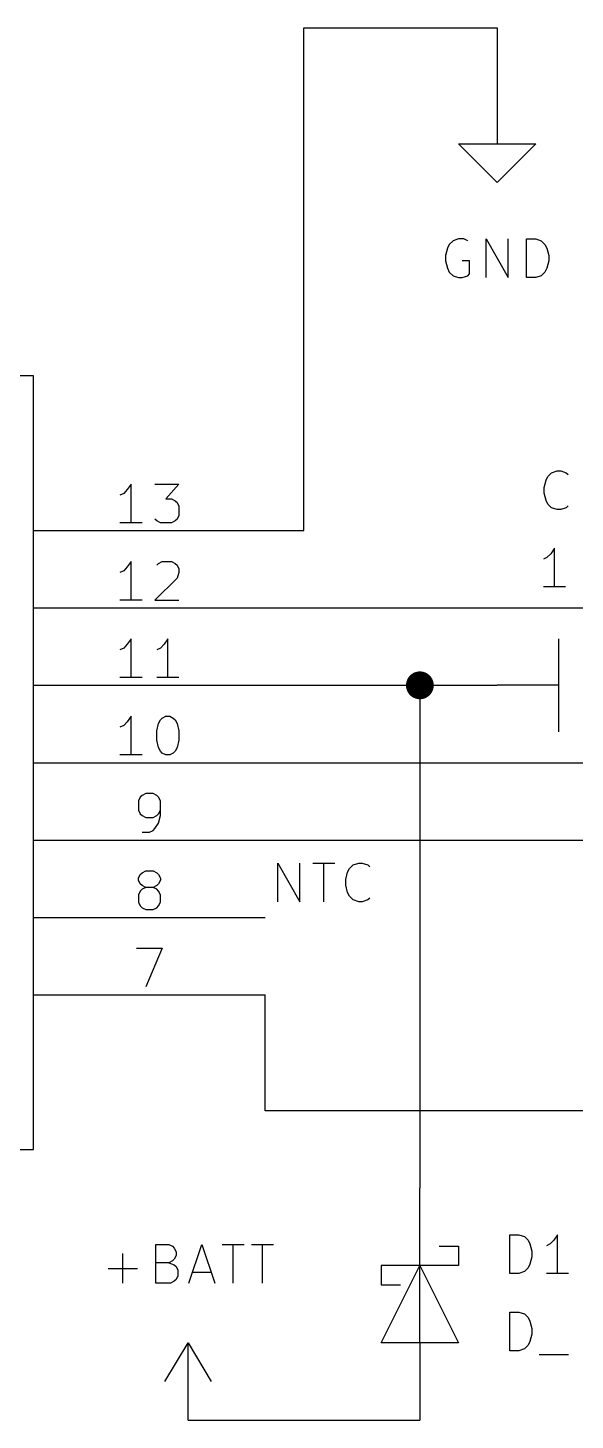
# Model space of a CAD drawing. Extents: x 0.4 to 11.3, y -7.9 to -0.4.
# Drawn here: x 7.093 to 7.801, y -3.5 to -1.7 of the extents above; entities that cross this region are included whole.
import ezdxf

# ---------------------------------------------------------------- set-up
doc = ezdxf.new("R2010")
doc.units = 0
doc.header["$MEASUREMENT"] = 0
for name, color, linetype in [('BLACK', 7, 'CONTINUOUS'), ('CYAN2', 4, 'CONTINUOUS'), ('GREEN2', 3, 'CONTINUOUS'), ('RED2', 1, 'CONTINUOUS')]:
    doc.layers.add(name, color=color, linetype=linetype)

msp = doc.modelspace()

# ---------------------------------------------------------------- linework, layer by layer
at = {"layer": 'BLACK', "linetype": 'CONTINUOUS'}
for p, q in [((7.416, -2.8298), (7.416, -2.7798)), ((7.416, -2.7798), (7.4446, -2.8298)), ((7.4446, -2.8298), (7.4446, -2.7798)), ((7.4613, -2.7798), (7.4898, -2.7798)), ((7.4755, -2.8298), (7.4755, -2.7798)), ((7.5065, -2.7917), (7.5089, -2.7869)), ((7.5089, -2.7869), (7.5136, -2.7822)), ((7.5136, -2.7822), (7.5208, -2.7798)), ((7.5208, -2.7798), (7.5255, -2.7798)), ((7.5255, -2.7798), (7.5327, -2.7822)), ((7.5327, -2.7822), (7.5351, -2.7846)), ((7.5041, -2.8012), (7.5065, -2.7917)), ((7.5041, -2.8084), (7.5041, -2.8012)), ((7.5065, -2.8179), (7.5041, -2.8084)), ((7.5089, -2.8227), (7.5065, -2.8179)), ((7.5136, -2.8274), (7.5089, -2.8227)), ((7.5351, -2.825), (7.5327, -2.8274)), ((7.5208, -2.8298), (7.5136, -2.8274)), ((7.5255, -2.8298), (7.5208, -2.8298)), ((7.5327, -2.8274), (7.5255, -2.8298))]:
    msp.add_line(p, q, dxfattribs=at)
at = {"layer": 'CYAN2', "linetype": 'CONTINUOUS'}
for p, q in [((7.6381, -1.9799), (7.6357, -1.9847)), ((7.6429, -1.9752), (7.6381, -1.9799)), ((7.65, -1.9728), (7.6429, -1.9752)), ((7.6571, -1.9728), (7.65, -1.9728)), ((7.6619, -1.9752), (7.6571, -1.9728)), ((7.6857, -2.0228), (7.6857, -1.9728)), ((7.6857, -1.9728), (7.7143, -2.0228)), ((7.7143, -2.0228), (7.7143, -1.9728)), ((7.7381, -2.0228), (7.7381, -1.9728)), ((7.7381, -1.9728), (7.75, -1.9728)), ((7.75, -1.9728), (7.7571, -1.9752)), ((7.7571, -1.9752), (7.7619, -1.9799)), ((7.7619, -1.9799), (7.7643, -1.9847)), ((7.6357, -1.9847), (7.6333, -1.9942)), ((7.6333, -1.9942), (7.6333, -2.0014)), ((7.7643, -1.9847), (7.7667, -1.9942)), ((7.7667, -1.9942), (7.7667, -2.0014)), ((7.6333, -2.0014), (7.6357, -2.0109)), ((7.6357, -2.0109), (7.6381, -2.0157)), ((7.6381, -2.0157), (7.6429, -2.0204)), ((7.6643, -2.0014), (7.6548, -2.0014)), ((7.6643, -2.018), (7.6643, -2.0014)), ((7.7619, -2.0157), (7.7571, -2.0204)), ((7.7643, -2.0109), (7.7619, -2.0157)), ((7.7667, -2.0014), (7.7643, -2.0109)), ((7.6429, -2.0204), (7.65, -2.0228)), ((7.65, -2.0228), (7.6548, -2.0228)), ((7.6548, -2.0228), (7.6619, -2.0204)), ((7.6619, -2.0204), (7.6643, -2.018)), ((7.75, -2.0228), (7.7381, -2.0228)), ((7.7571, -2.0204), (7.75, -2.0228)), ((7.761, -2.2942), (7.7633, -2.2847)), ((7.7633, -2.2847), (7.7657, -2.2799)), ((7.7657, -2.2799), (7.7705, -2.2752)), ((7.7705, -2.2752), (7.7776, -2.2728)), ((7.7776, -2.2728), (7.7824, -2.2728)), ((7.7824, -2.2728), (7.7895, -2.2752)), ((7.7895, -2.2752), (7.7919, -2.2776)), ((7.761, -2.3014), (7.761, -2.2942)), ((7.7633, -2.3109), (7.761, -2.3014)), ((7.7657, -2.3157), (7.7633, -2.3109)), ((7.7705, -2.3204), (7.7657, -2.3157)), ((7.7776, -2.3228), (7.7705, -2.3204)), ((7.7895, -2.3204), (7.7824, -2.3228)), ((7.7919, -2.318), (7.7895, -2.3204)), ((7.7824, -2.3228), (7.7776, -2.3228)), ((7.7741, -2.3728), (7.7693, -2.3799)), ((7.7741, -2.4228), (7.7741, -2.3728)), ((7.7645, -2.3847), (7.7598, -2.3871)), ((7.7693, -2.3799), (7.7645, -2.3847)), ((7.7883, -2.4228), (7.7598, -2.4228)), ((7.2583, -3.3228), (7.2583, -3.2728)), ((7.2583, -3.2728), (7.275, -3.2728)), ((7.275, -3.2728), (7.2798, -3.2752)), ((7.2798, -3.2752), (7.2821, -3.2776)), ((7.3012, -3.3228), (7.3179, -3.2728)), ((7.3179, -3.2728), (7.3345, -3.3228)), ((7.344, -3.2728), (7.3726, -3.2728)), ((7.3583, -3.3228), (7.3583, -3.2728)), ((7.3821, -3.2728), (7.4107, -3.2728)), ((7.3964, -3.3228), (7.3964, -3.2728)), ((7.7163, -3.3103), (7.7163, -3.2603)), ((7.7163, -3.2603), (7.7282, -3.2603)), ((7.7282, -3.2603), (7.7353, -3.2627)), ((7.7353, -3.2627), (7.7401, -3.2674)), ((7.7401, -3.2674), (7.7425, -3.2722)), ((7.7425, -3.2722), (7.7449, -3.2817)), ((7.7687, -3.2722), (7.7639, -3.2746)), ((7.7734, -3.2674), (7.7687, -3.2722)), ((7.7782, -3.2603), (7.7734, -3.2674)), ((7.7782, -3.3103), (7.7782, -3.2603)), ((7.2155, -3.3228), (7.2155, -3.2847)), ((7.2821, -3.2919), (7.2798, -3.2942)), ((7.2821, -3.2776), (7.2845, -3.2823)), ((7.2845, -3.2871), (7.2821, -3.2919)), ((7.2845, -3.2823), (7.2845, -3.2871)), ((7.7449, -3.2889), (7.7425, -3.2984)), ((7.7449, -3.2817), (7.7449, -3.2889)), ((7.1964, -3.3038), (7.2345, -3.3038)), ((7.275, -3.2966), (7.2583, -3.2966)), ((7.2798, -3.2942), (7.275, -3.2966)), ((7.275, -3.2966), (7.2821, -3.299)), ((7.2821, -3.299), (7.2845, -3.3014)), ((7.2845, -3.3014), (7.2869, -3.3061)), ((7.2869, -3.3061), (7.2869, -3.3133)), ((7.306, -3.3085), (7.3298, -3.3085)), ((7.7282, -3.3103), (7.7163, -3.3103)), ((7.7353, -3.3079), (7.7282, -3.3103)), ((7.7401, -3.3032), (7.7353, -3.3079)), ((7.7425, -3.2984), (7.7401, -3.3032)), ((7.7925, -3.3103), (7.7639, -3.3103)), ((7.2774, -3.3228), (7.2583, -3.3228)), ((7.2821, -3.3204), (7.2774, -3.3228)), ((7.2845, -3.318), (7.2821, -3.3204)), ((7.2869, -3.3133), (7.2845, -3.318)), ((7.7163, -3.4103), (7.7163, -3.3603)), ((7.7163, -3.3603), (7.7282, -3.3603)), ((7.7282, -3.3603), (7.7353, -3.3627)), ((7.7353, -3.3627), (7.7401, -3.3674)), ((7.7401, -3.3674), (7.7425, -3.3722)), ((7.7425, -3.3722), (7.7449, -3.3817)), ((7.7449, -3.3817), (7.7449, -3.3889)), ((7.7425, -3.3984), (7.7401, -3.4032)), ((7.7449, -3.3889), (7.7425, -3.3984)), ((7.7282, -3.4103), (7.7163, -3.4103)), ((7.7353, -3.4079), (7.7282, -3.4103)), ((7.7401, -3.4032), (7.7353, -3.4079)), ((7.7544, -3.4151), (7.7925, -3.4151))]:
    msp.add_line(p, q, dxfattribs=at)
at = {"layer": 'GREEN2', "linetype": 'CONTINUOUS'}
for p, q in [((7.45, -2.35), (7.45, -1.7)), ((7.45, -1.7), (7.7, -1.7)), ((7.7, -1.7), (7.7, -1.8)), ((7.4, -2.35), (7.45, -2.35)), ((7.4, -2.45), (8, -2.45)), ((7.4, -2.55), (7.6, -2.55)), ((7.6, -2.55), (7.7, -2.55)), ((7.6, -2.55), (7.6, -3.2)), ((7.4, -2.65), (8.5, -2.65)), ((7.4, -2.75), (8.75, -2.75)), ((7.4, -3.1), (7.4, -2.95)), ((7.8, -3.1), (7.4, -3.1)), ((7.3, -3.5), (7.6, -3.5))]:
    msp.add_line(p, q, dxfattribs=at)
at = {"layer": 'GREEN2', "const_width": 0.018}
msp.add_lwpolyline([(7.591, -2.55, 1), (7.609, -2.55, 1)], format="xyb", close=True, dxfattribs=at)
at = {"layer": 'RED2', "linetype": 'CONTINUOUS'}
for p, q in [((7.7, -1.8), (7.7, -1.85)), ((7.7, -1.9), (7.65, -1.85)), ((7.65, -1.85), (7.7, -1.85)), ((7.7, -1.85), (7.75, -1.85)), ((7.75, -1.85), (7.7, -1.9)), ((7.1, -2.15), (4.9, -2.15)), ((7.1, -3.15), (7.1, -2.15)), ((7.2167, -2.3018), (7.2119, -2.3042)), ((7.2167, -2.3018), (7.2119, -2.3042)), ((7.2214, -2.297), (7.2167, -2.3018)), ((7.2214, -2.297), (7.2167, -2.3018)), ((7.2262, -2.2899), (7.2214, -2.297)), ((7.2262, -2.2899), (7.2214, -2.297)), ((7.2262, -2.3399), (7.2262, -2.2899)), ((7.2262, -2.3399), (7.2262, -2.2899)), ((7.2571, -2.2899), (7.2881, -2.2899)), ((7.2571, -2.2899), (7.2881, -2.2899)), ((7.2881, -2.2899), (7.2714, -2.3089)), ((7.2881, -2.2899), (7.2714, -2.3089)), ((7.2714, -2.3089), (7.2786, -2.3089)), ((7.2714, -2.3089), (7.2786, -2.3089)), ((7.2786, -2.3089), (7.2833, -2.3113)), ((7.2786, -2.3089), (7.2833, -2.3113)), ((7.2833, -2.3113), (7.2857, -2.3137)), ((7.2833, -2.3113), (7.2857, -2.3137)), ((7.2857, -2.3137), (7.2881, -2.3184)), ((7.2857, -2.3137), (7.2881, -2.3184)), ((7.2881, -2.3184), (7.2881, -2.3304)), ((7.2881, -2.3184), (7.2881, -2.3304)), ((7.2405, -2.3399), (7.2119, -2.3399)), ((7.2405, -2.3399), (7.2119, -2.3399)), ((7.2595, -2.3375), (7.2571, -2.3351)), ((7.2595, -2.3375), (7.2571, -2.3351)), ((7.2643, -2.3399), (7.2595, -2.3375)), ((7.2643, -2.3399), (7.2595, -2.3375)), ((7.2786, -2.3399), (7.2643, -2.3399)), ((7.2786, -2.3399), (7.2643, -2.3399)), ((7.2833, -2.3375), (7.2786, -2.3399)), ((7.2833, -2.3375), (7.2786, -2.3399)), ((7.2857, -2.3351), (7.2833, -2.3375)), ((7.2857, -2.3351), (7.2833, -2.3375)), ((7.2881, -2.3304), (7.2857, -2.3351)), ((7.2881, -2.3304), (7.2857, -2.3351)), ((7.1, -2.35), (7.4, -2.35)), ((7.1, -2.35), (7.4, -2.35)), ((7.2262, -2.3899), (7.2214, -2.397)), ((7.2262, -2.3899), (7.2214, -2.397)), ((7.2262, -2.4399), (7.2262, -2.3899)), ((7.2262, -2.4399), (7.2262, -2.3899)), ((7.2595, -2.3946), (7.2619, -2.3923)), ((7.2595, -2.3946), (7.2619, -2.3923)), ((7.2619, -2.3923), (7.2667, -2.3899)), ((7.2619, -2.3923), (7.2667, -2.3899)), ((7.2667, -2.3899), (7.2786, -2.3899)), ((7.2667, -2.3899), (7.2786, -2.3899)), ((7.2786, -2.3899), (7.2833, -2.3923)), ((7.2786, -2.3899), (7.2833, -2.3923)), ((7.2833, -2.3923), (7.2857, -2.3946)), ((7.2833, -2.3923), (7.2857, -2.3946)), ((7.2167, -2.4018), (7.2119, -2.4042)), ((7.2167, -2.4018), (7.2119, -2.4042)), ((7.2214, -2.397), (7.2167, -2.4018)), ((7.2214, -2.397), (7.2167, -2.4018)), ((7.2857, -2.4113), (7.2571, -2.4399)), ((7.2857, -2.4113), (7.2571, -2.4399)), ((7.2857, -2.3946), (7.2881, -2.3994)), ((7.2857, -2.3946), (7.2881, -2.3994)), ((7.2881, -2.4042), (7.2857, -2.4113)), ((7.2881, -2.4042), (7.2857, -2.4113)), ((7.2881, -2.3994), (7.2881, -2.4042)), ((7.2881, -2.3994), (7.2881, -2.4042)), ((7.2405, -2.4399), (7.2119, -2.4399)), ((7.2405, -2.4399), (7.2119, -2.4399)), ((7.2571, -2.4399), (7.2881, -2.4399)), ((7.2571, -2.4399), (7.2881, -2.4399)), ((7.1, -2.45), (7.4, -2.45)), ((7.1, -2.45), (7.4, -2.45)), ((7.2167, -2.5018), (7.2119, -2.5042)), ((7.2167, -2.5018), (7.2119, -2.5042)), ((7.2214, -2.497), (7.2167, -2.5018)), ((7.2214, -2.497), (7.2167, -2.5018)), ((7.2262, -2.4899), (7.2214, -2.497)), ((7.2262, -2.4899), (7.2214, -2.497)), ((7.2262, -2.5399), (7.2262, -2.4899)), ((7.2262, -2.5399), (7.2262, -2.4899)), ((7.2643, -2.5018), (7.2595, -2.5042)), ((7.2643, -2.5018), (7.2595, -2.5042)), ((7.269, -2.497), (7.2643, -2.5018)), ((7.269, -2.497), (7.2643, -2.5018)), ((7.2738, -2.4899), (7.269, -2.497)), ((7.2738, -2.4899), (7.269, -2.497)), ((7.2738, -2.5399), (7.2738, -2.4899)), ((7.2738, -2.5399), (7.2738, -2.4899)), ((7.78, -2.61), (7.78, -2.49)), ((7.1, -2.55), (7.4, -2.55)), ((7.1, -2.55), (7.4, -2.55)), ((7.2405, -2.5399), (7.2119, -2.5399)), ((7.2405, -2.5399), (7.2119, -2.5399)), ((7.2881, -2.5399), (7.2595, -2.5399)), ((7.2881, -2.5399), (7.2595, -2.5399)), ((7.78, -2.55), (7.7, -2.55)), ((7.2262, -2.5899), (7.2214, -2.597)), ((7.2262, -2.5899), (7.2214, -2.597)), ((7.2262, -2.6399), (7.2262, -2.5899)), ((7.2262, -2.6399), (7.2262, -2.5899)), ((7.2667, -2.5923), (7.2714, -2.5899)), ((7.2667, -2.5923), (7.2714, -2.5899)), ((7.2714, -2.5899), (7.2762, -2.5899)), ((7.2714, -2.5899), (7.2762, -2.5899)), ((7.2762, -2.5899), (7.2809, -2.5923)), ((7.2762, -2.5899), (7.2809, -2.5923)), ((7.2167, -2.6018), (7.2119, -2.6042)), ((7.2167, -2.6018), (7.2119, -2.6042)), ((7.2214, -2.597), (7.2167, -2.6018)), ((7.2214, -2.597), (7.2167, -2.6018)), ((7.2595, -2.6089), (7.2619, -2.5994)), ((7.2595, -2.6089), (7.2619, -2.5994)), ((7.2595, -2.6208), (7.2595, -2.6089)), ((7.2595, -2.6208), (7.2595, -2.6089)), ((7.2619, -2.5994), (7.2643, -2.5946)), ((7.2619, -2.5994), (7.2643, -2.5946)), ((7.2643, -2.5946), (7.2667, -2.5923)), ((7.2643, -2.5946), (7.2667, -2.5923)), ((7.2809, -2.5923), (7.2833, -2.5946)), ((7.2809, -2.5923), (7.2833, -2.5946)), ((7.2833, -2.5946), (7.2857, -2.5994)), ((7.2833, -2.5946), (7.2857, -2.5994)), ((7.2857, -2.5994), (7.2881, -2.6089)), ((7.2857, -2.5994), (7.2881, -2.6089)), ((7.2881, -2.6089), (7.2881, -2.6208)), ((7.2881, -2.6089), (7.2881, -2.6208)), ((7.2619, -2.6304), (7.2595, -2.6208)), ((7.2619, -2.6304), (7.2595, -2.6208)), ((7.2881, -2.6208), (7.2857, -2.6304)), ((7.2881, -2.6208), (7.2857, -2.6304)), ((7.2405, -2.6399), (7.2119, -2.6399)), ((7.2405, -2.6399), (7.2119, -2.6399)), ((7.2643, -2.6351), (7.2619, -2.6304)), ((7.2643, -2.6351), (7.2619, -2.6304)), ((7.2667, -2.6375), (7.2643, -2.6351)), ((7.2667, -2.6375), (7.2643, -2.6351)), ((7.2714, -2.6399), (7.2667, -2.6375)), ((7.2714, -2.6399), (7.2667, -2.6375)), ((7.2762, -2.6399), (7.2714, -2.6399)), ((7.2762, -2.6399), (7.2714, -2.6399)), ((7.2809, -2.6375), (7.2762, -2.6399)), ((7.2809, -2.6375), (7.2762, -2.6399)), ((7.2833, -2.6351), (7.2809, -2.6375)), ((7.2833, -2.6351), (7.2809, -2.6375)), ((7.2857, -2.6304), (7.2833, -2.6351)), ((7.2857, -2.6304), (7.2833, -2.6351)), ((7.1, -2.65), (7.4, -2.65)), ((7.1, -2.65), (7.4, -2.65)), ((7.2381, -2.6946), (7.2357, -2.6994)), ((7.2381, -2.6946), (7.2357, -2.6994)), ((7.2357, -2.6994), (7.2357, -2.7113)), ((7.2357, -2.6994), (7.2357, -2.7113)), ((7.2405, -2.6923), (7.2381, -2.6946)), ((7.2405, -2.6923), (7.2381, -2.6946)), ((7.2452, -2.6899), (7.2405, -2.6923)), ((7.2452, -2.6899), (7.2405, -2.6923)), ((7.2548, -2.6899), (7.2452, -2.6899)), ((7.2548, -2.6899), (7.2452, -2.6899)), ((7.2595, -2.6923), (7.2548, -2.6899)), ((7.2595, -2.6923), (7.2548, -2.6899)), ((7.2619, -2.6946), (7.2595, -2.6923)), ((7.2619, -2.6946), (7.2595, -2.6923)), ((7.2643, -2.6994), (7.2619, -2.6946)), ((7.2643, -2.6994), (7.2619, -2.6946)), ((7.2643, -2.7184), (7.2643, -2.6994)), ((7.2643, -2.7184), (7.2643, -2.6994)), ((7.2357, -2.7113), (7.2381, -2.7161)), ((7.2357, -2.7113), (7.2381, -2.7161)), ((7.2381, -2.7161), (7.2405, -2.7184)), ((7.2381, -2.7161), (7.2405, -2.7184)), ((7.2595, -2.7184), (7.2619, -2.7161)), ((7.2595, -2.7184), (7.2619, -2.7161)), ((7.2619, -2.7161), (7.2643, -2.7113)), ((7.2619, -2.7161), (7.2643, -2.7113)), ((7.2405, -2.7184), (7.2452, -2.7208)), ((7.2405, -2.7184), (7.2452, -2.7208)), ((7.2452, -2.7208), (7.2548, -2.7208)), ((7.2452, -2.7208), (7.2548, -2.7208)), ((7.2548, -2.7208), (7.2595, -2.7184)), ((7.2548, -2.7208), (7.2595, -2.7184)), ((7.2548, -2.7375), (7.2571, -2.7351)), ((7.2548, -2.7375), (7.2571, -2.7351)), ((7.2571, -2.7351), (7.2619, -2.728)), ((7.2571, -2.7351), (7.2619, -2.728)), ((7.2619, -2.728), (7.2643, -2.7184)), ((7.2619, -2.728), (7.2643, -2.7184)), ((7.1, -2.75), (7.4, -2.75)), ((7.1, -2.75), (7.4, -2.75)), ((7.2405, -2.7399), (7.25, -2.7399)), ((7.2405, -2.7399), (7.25, -2.7399)), ((7.25, -2.7399), (7.2548, -2.7375)), ((7.25, -2.7399), (7.2548, -2.7375)), ((7.2405, -2.7923), (7.2452, -2.7899)), ((7.2405, -2.7923), (7.2452, -2.7899)), ((7.2452, -2.7899), (7.2548, -2.7899)), ((7.2452, -2.7899), (7.2548, -2.7899)), ((7.2548, -2.7899), (7.2595, -2.7923)), ((7.2548, -2.7899), (7.2595, -2.7923)), ((7.2357, -2.7994), (7.2381, -2.7946)), ((7.2357, -2.7994), (7.2381, -2.7946)), ((7.2357, -2.8018), (7.2357, -2.7994)), ((7.2357, -2.8018), (7.2357, -2.7994)), ((7.2381, -2.8065), (7.2357, -2.8018)), ((7.2381, -2.8065), (7.2357, -2.8018)), ((7.2381, -2.7946), (7.2405, -2.7923)), ((7.2381, -2.7946), (7.2405, -2.7923)), ((7.2405, -2.8089), (7.2381, -2.8065)), ((7.2405, -2.8089), (7.2381, -2.8065)), ((7.2595, -2.7923), (7.2619, -2.7946)), ((7.2595, -2.7923), (7.2619, -2.7946)), ((7.2619, -2.8065), (7.2595, -2.8089)), ((7.2619, -2.8065), (7.2595, -2.8089)), ((7.2619, -2.7946), (7.2643, -2.7994)), ((7.2619, -2.7946), (7.2643, -2.7994)), ((7.2643, -2.8018), (7.2619, -2.8065)), ((7.2643, -2.8018), (7.2619, -2.8065)), ((7.2643, -2.7994), (7.2643, -2.8018)), ((7.2643, -2.7994), (7.2643, -2.8018)), ((7.2381, -2.8161), (7.2357, -2.8208)), ((7.2381, -2.8161), (7.2357, -2.8208)), ((7.2357, -2.8208), (7.2357, -2.8304)), ((7.2357, -2.8208), (7.2357, -2.8304)), ((7.2405, -2.8137), (7.2381, -2.8161)), ((7.2405, -2.8137), (7.2381, -2.8161)), ((7.2452, -2.8113), (7.2405, -2.8089)), ((7.2452, -2.8113), (7.2405, -2.8089)), ((7.2452, -2.8113), (7.2405, -2.8137)), ((7.2452, -2.8113), (7.2405, -2.8137)), ((7.2548, -2.8113), (7.2452, -2.8113)), ((7.2548, -2.8113), (7.2452, -2.8113)), ((7.2595, -2.8089), (7.2548, -2.8113)), ((7.2595, -2.8089), (7.2548, -2.8113)), ((7.2595, -2.8137), (7.2548, -2.8113)), ((7.2595, -2.8137), (7.2548, -2.8113)), ((7.2619, -2.8161), (7.2595, -2.8137)), ((7.2619, -2.8161), (7.2595, -2.8137)), ((7.2643, -2.8208), (7.2619, -2.8161)), ((7.2643, -2.8208), (7.2619, -2.8161)), ((7.2643, -2.8304), (7.2643, -2.8208)), ((7.2643, -2.8304), (7.2643, -2.8208)), ((7.2357, -2.8304), (7.2381, -2.8351)), ((7.2357, -2.8304), (7.2381, -2.8351)), ((7.2381, -2.8351), (7.2405, -2.8375)), ((7.2381, -2.8351), (7.2405, -2.8375)), ((7.2405, -2.8375), (7.2452, -2.8399)), ((7.2405, -2.8375), (7.2452, -2.8399)), ((7.2452, -2.8399), (7.2548, -2.8399)), ((7.2452, -2.8399), (7.2548, -2.8399)), ((7.2548, -2.8399), (7.2595, -2.8375)), ((7.2548, -2.8399), (7.2595, -2.8375)), ((7.2595, -2.8375), (7.2619, -2.8351)), ((7.2595, -2.8375), (7.2619, -2.8351)), ((7.2619, -2.8351), (7.2643, -2.8304)), ((7.2619, -2.8351), (7.2643, -2.8304)), ((7.1, -2.85), (7.4, -2.85)), ((7.1, -2.85), (7.4, -2.85)), ((7.2333, -2.8899), (7.2667, -2.8899)), ((7.2333, -2.8899), (7.2667, -2.8899)), ((7.2667, -2.8899), (7.2452, -2.9399)), ((7.2667, -2.8899), (7.2452, -2.9399)), ((7.1, -2.95), (7.4, -2.95)), ((7.1, -2.95), (7.4, -2.95)), ((7.83, -3.1), (7.8, -3.1)), ((4.9, -3.15), (7.1, -3.15)), ((7.6, -3.3), (7.6, -3.2)), ((7.625, -3.275), (7.65, -3.275)), ((7.65, -3.275), (7.65, -3.3)), ((7.55, -3.4), (7.6, -3.3)), ((7.65, -3.3), (7.55, -3.3)), ((7.55, -3.3), (7.55, -3.325)), ((7.6, -3.4), (7.6, -3.3)), ((7.6, -3.3), (7.65, -3.4)), ((7.55, -3.325), (7.575, -3.325)), ((7.27, -3.45), (7.3, -3.4)), ((7.3, -3.5), (7.3, -3.4)), ((7.3, -3.4), (7.33, -3.45)), ((7.65, -3.4), (7.55, -3.4)), ((7.6, -3.4), (7.6, -3.5))]:
    msp.add_line(p, q, dxfattribs=at)

doc.saveas('drawing.dxf')
